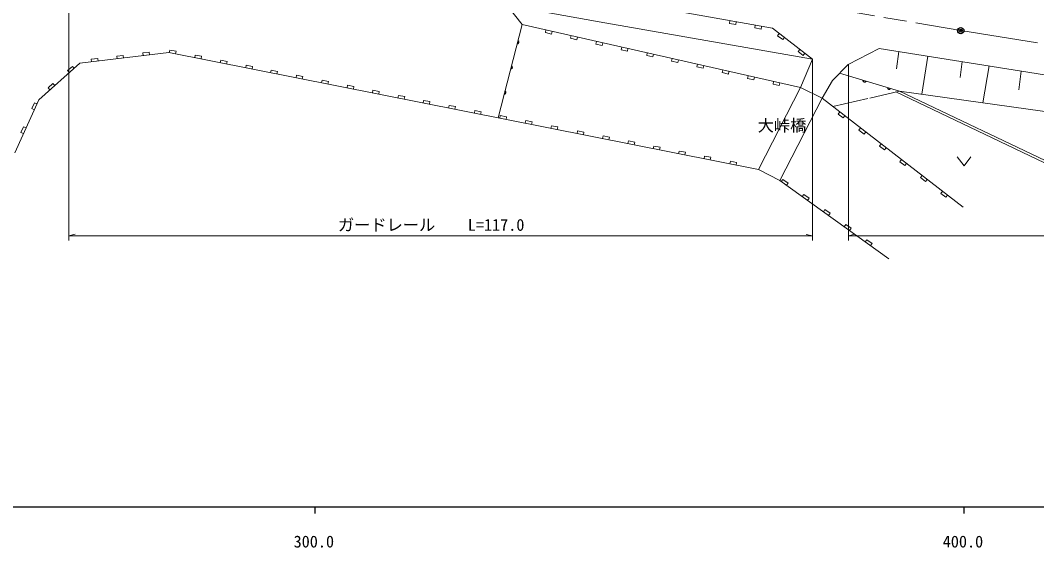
# Model space of a CAD drawing. Units: millimetres, scale not verified. Extents: x 40000 to 680000, y 20000 to 380000.
# Drawn here: x 322630 to 479202, y 198715 to 280032 of the extents above; entities that cross this region are included whole.
import ezdxf
from ezdxf.enums import TextEntityAlignment as Align

# ---------------------------------------------------------------- set-up
doc = ezdxf.new("R2010")
doc.units = ezdxf.units.MM
doc.header["$LTSCALE"] = 1000
doc.header["$PDMODE"] = 32
doc.header["$PDSIZE"] = 500
doc.linetypes.add('CHAIN', pattern=[18.5, 12, -1.5, 3.5, -1.5])
for name, color, linetype, lineweight in [('M-BGD', 7, 'Continuous', 13), ('M-BMK', 2, 'CHAIN', 13), ('M-BMK-SRVR', 3, 'Continuous', 25), ('M-STR-HTXT', 7, 'Continuous', 13), ('M-TTL-BAND', 7, 'Continuous', 25)]:
    doc.layers.add(name, color=color, linetype=linetype, lineweight=lineweight)
doc.styles.add('ＭＳ ゴシック', font='')
doc.styles.get('ＭＳ ゴシック').set_extended_font_data('MS Gothic')

msp = doc.modelspace()

# ---------------------------------------------------------------- linework, layer by layer
at = {"layer": 'M-BGD'}
for p, q in [((347960, 291300), (411798, 279812)), ((384480, 288485), (438485, 278801)), ((399936, 279381), (397579, 282371)), ((396237, 264983), (399936, 279381)), ((399936, 279381), (442840, 269655)), ((444668, 274048), (411798, 279812)), ((431950, 279973), (431876, 279559)), ((431876, 279559), (432848, 279385)), ((432848, 279385), (432922, 279798)), ((435853, 279273), (435779, 278859)), ((435779, 278859), (436751, 278685)), ((436751, 278685), (436825, 279098)), ((438485, 278801), (444668, 274048)), ((403609, 278549), (403516, 278139)), ((403516, 278139), (404479, 277921)), ((404479, 277921), (404572, 278330)), ((407499, 277667), (407406, 277257)), ((407406, 277257), (408369, 277039)), ((408369, 277039), (408462, 277449)), ((439545, 277986), (439289, 277653)), ((439289, 277653), (440072, 277051)), ((440072, 277051), (440328, 277384)), ((411397, 276783), (411304, 276374)), ((411304, 276374), (412267, 276156)), ((412267, 276156), (412360, 276565)), ((415279, 275903), (415187, 275494)), ((416150, 275275), (416243, 275685)), ((450186, 273235), (454948, 275701)), ((454948, 275701), (491488, 269872)), ((345483, 275055), (331816, 273402)), ((334547, 274155), (333566, 274037)), ((333566, 274037), (333617, 273620)), ((334597, 273738), (334547, 274155)), ((338489, 274632), (337509, 274514)), ((337509, 274514), (337559, 274097)), ((338540, 274215), (338489, 274632)), ((342468, 275113), (341488, 274995)), ((341488, 274995), (341538, 274578)), ((342519, 274697), (342468, 275113)), ((436349, 257023), (345483, 275055)), ((345649, 275450), (345567, 275038)), ((346617, 275258), (345649, 275450)), ((346536, 274846), (346617, 275258)), ((349577, 274671), (349495, 274259)), ((350546, 274478), (349577, 274671)), ((350464, 274067), (350546, 274478)), ((415187, 275494), (416150, 275275)), ((419216, 275011), (419123, 274601)), ((419123, 274601), (420086, 274383)), ((420086, 274383), (420179, 274793)), ((423054, 274141), (422961, 273731)), ((442717, 275547), (442462, 275214)), ((442462, 275214), (443245, 274612)), ((444668, 274048), (442840, 269655)), ((443245, 274612), (443500, 274945)), ((457967, 275219), (457613, 272526)), ((462426, 274508), (461492, 268632)), ((331816, 273402), (325457, 267766)), ((330653, 272932), (329913, 272277)), ((330931, 272618), (330653, 272932)), ((353522, 273888), (353440, 273476)), ((354491, 273695), (353522, 273888)), ((354409, 273284), (354491, 273695)), ((357443, 273110), (357361, 272698)), ((358412, 272917), (357443, 273110)), ((358330, 272506), (358412, 272917)), ((422961, 273731), (423925, 273513)), ((423925, 273513), (424017, 273922)), ((426940, 273260), (426848, 272850)), ((426848, 272850), (427811, 272632)), ((427811, 272632), (427904, 273041)), ((447744, 270747), (450186, 273235)), ((467738, 273661), (467412, 271198)), ((471871, 273001), (470924, 267303)), ((329913, 272277), (330192, 271963)), ((361254, 272353), (361172, 271941)), ((362223, 272161), (361254, 272353)), ((362141, 271749), (362223, 272161)), ((365182, 271574), (365101, 271162)), ((366151, 271382), (365182, 271574)), ((366069, 270970), (366151, 271382)), ((430839, 272376), (430746, 271967)), ((430746, 271967), (431709, 271748)), ((431709, 271748), (431802, 272158)), ((434758, 271488), (434665, 271078)), ((434665, 271078), (435629, 270860)), ((435629, 270860), (435721, 271269)), ((448827, 271868), (458078, 269113)), ((476793, 272216), (476432, 269298)), ((327661, 270281), (326922, 269626)), ((326922, 269626), (327201, 269312)), ((327940, 269967), (327661, 270281)), ((369128, 270791), (369046, 270379)), ((370097, 270599), (369128, 270791)), ((370015, 270187), (370097, 270599)), ((373049, 270013), (372967, 269601)), ((374017, 269820), (373049, 270013)), ((373936, 269409), (374017, 269820)), ((442840, 269655), (436349, 257023)), ((438680, 270599), (438587, 270189)), ((438587, 270189), (439550, 269971)), ((439643, 270380), (439550, 269971)), ((446165, 268006), (442840, 269655)), ((446165, 268006), (447744, 270747)), ((325457, 267766), (321782, 259611)), ((376957, 269237), (376876, 268825)), ((377926, 269045), (376957, 269237)), ((377844, 268633), (377926, 269045)), ((380871, 268460), (380789, 268049)), ((381840, 268268), (380871, 268460)), ((381758, 267856), (381840, 268268)), ((439609, 255345), (446165, 268006)), ((446165, 268006), (467856, 251233)), ((447813, 266732), (453190, 267979)), ((453485, 268048), (458078, 269113)), ((457526, 268985), (485230, 255758)), ((458078, 269113), (485782, 255886)), ((458078, 269113), (518983, 260531)), ((324792, 267312), (324386, 266412)), ((324386, 266412), (324769, 266239)), ((325174, 267140), (324792, 267312)), ((384757, 267689), (384676, 267277)), ((385726, 267497), (384757, 267689)), ((385644, 267085), (385726, 267497)), ((388684, 266910), (388602, 266498)), ((389653, 266718), (388684, 266910)), ((389571, 266306), (389653, 266718)), ((392659, 266121), (392577, 265709)), ((393627, 265929), (392659, 266121)), ((393546, 265517), (393627, 265929)), ((396571, 265345), (396489, 264933)), ((397539, 265153), (396571, 265345)), ((397458, 264741), (397539, 265153)), ((448878, 265908), (448621, 265576)), ((448621, 265576), (449403, 264971)), ((449403, 264971), (449660, 265304)), ((323132, 263628), (322726, 262727)), ((323515, 263455), (323132, 263628)), ((400417, 264153), (400499, 264565)), ((401468, 264373), (400499, 264565)), ((401386, 263961), (401468, 264373)), ((404443, 263783), (404361, 263371)), ((405411, 263590), (404443, 263783)), ((405330, 263179), (405411, 263590)), ((452084, 263429), (451827, 263097)), ((451827, 263097), (452608, 262493)), ((322726, 262727), (323109, 262555)), ((408479, 262982), (408397, 262570)), ((409448, 262789), (408479, 262982)), ((409366, 262377), (409448, 262789)), ((412400, 262203), (412318, 261792)), ((413369, 262011), (412400, 262203)), ((413287, 261599), (413369, 262011)), ((452608, 262493), (452865, 262825)), ((416309, 261428), (416227, 261016)), ((417278, 261236), (416309, 261428)), ((417196, 260824), (417278, 261236)), ((420223, 260651), (420141, 260239)), ((421191, 260459), (420223, 260651)), ((421110, 260047), (421191, 260459)), ((455251, 260980), (454994, 260648)), ((454994, 260648), (455775, 260044)), ((455775, 260044), (456032, 260376)), ((424109, 259880), (424027, 259468)), ((425078, 259688), (424109, 259880)), ((424996, 259276), (425078, 259688)), ((428036, 259101), (427954, 258689)), ((429004, 258908), (428036, 259101)), ((428923, 258497), (429004, 258908)), ((458385, 258557), (458128, 258225)), ((466974, 258971), (468024, 257571)), ((468024, 257571), (469074, 258971)), ((432010, 258312), (431928, 257900)), ((432979, 258120), (432010, 258312)), ((432897, 257708), (432979, 258120)), ((436349, 257023), (439609, 255345)), ((458128, 258225), (458909, 257620)), ((458909, 257620), (459166, 257953)), ((456445, 243254), (439609, 255345)), ((440104, 255507), (439859, 255166)), ((440906, 254931), (440104, 255507)), ((461541, 256116), (461285, 255784)), ((461285, 255784), (462066, 255180)), ((462066, 255180), (462323, 255512)), ((440661, 254590), (440906, 254931)), ((464694, 253678), (464437, 253346)), ((443340, 253183), (443095, 252842)), ((444143, 252606), (443340, 253183)), ((443898, 252265), (444143, 252606)), ((464437, 253346), (465218, 252742)), ((465218, 252742), (465475, 253074)), ((446581, 250855), (446336, 250514)), ((447384, 250279), (446581, 250855)), ((447139, 249938), (447384, 250279)), ((449799, 248544), (449554, 248203)), ((450601, 247968), (449799, 248544)), ((450357, 247627), (450601, 247968)), ((453051, 246209), (452806, 245868)), ((453853, 245633), (453051, 246209)), ((453608, 245291), (453853, 245633))]:
    msp.add_line(p, q, dxfattribs=at)
at = {"layer": 'M-BGD', "lineweight": 25}
for centre, start, end in [((399180, 276663), 268.27407, 62.91331), ((398184, 272787), 268.27407, 62.91331), ((452697, 270775), 176.09546, 330.7347), ((456476, 269649), 176.09546, 330.7347), ((397187, 268905), 268.27407, 62.91331)]:
    msp.add_arc(centre, 256, start, end, dxfattribs=at)
at = {"layer": 'M-BMK'}
for p, q in [((369439, 295293), (467494, 278437)), ((467494, 278437), (489939, 274884))]:
    msp.add_line(p, q, dxfattribs=at)
at = {"layer": 'M-BMK-SRVR'}
msp.add_circle((467494, 278437), 500, dxfattribs=at)
msp.add_point((467494, 278437), dxfattribs=at)
at = {"layer": 'M-STR-HTXT'}
for p, q in [((330101, 294576), (330101, 246066)), ((444686, 274034), (444686, 246066)), ((450196, 273240), (450196, 246066)), ((330101, 246802), (331101, 247052)), ((330101, 246802), (444686, 246802)), ((444686, 246802), (443680, 247024)), ((450196, 246802), (451196, 247052)), ((450196, 246802), (554393, 246802))]:
    msp.add_line(p, q, dxfattribs=at)
at = {"layer": 'M-TTL-BAND'}
for p, q in [((40000, 205000), (579000, 205000)), ((368000, 205000), (368000, 204000)), ((468000, 205000), (468000, 204000))]:
    msp.add_line(p, q, dxfattribs=at)

# ---------------------------------------------------------------- texts
at = {"layer": 'M-BGD', "style": 'ＭＳ ゴシック'}
msp.add_text('大峠橋', height=1833, dxfattribs=at).set_placement((436222, 262347), align=Align.BOTTOM_LEFT)
at = {"layer": 'M-STR-HTXT', "style": 'ＭＳ ゴシック'}
msp.add_text('ガードレール\u3000\u3000L=117.0', height=1833, dxfattribs=at).set_placement((371557, 247026), align=Align.BOTTOM_LEFT)
at = {"layer": 'M-TTL-BAND', "style": 'ＭＳ ゴシック'}
for s, p in [('300.0', (367844, 198195)), ('400.0', (467844, 198195))]:
    msp.add_text(s, height=1833, dxfattribs=at).set_placement(p, align=Align.BOTTOM_CENTER)

doc.saveas('drawing.dxf')
